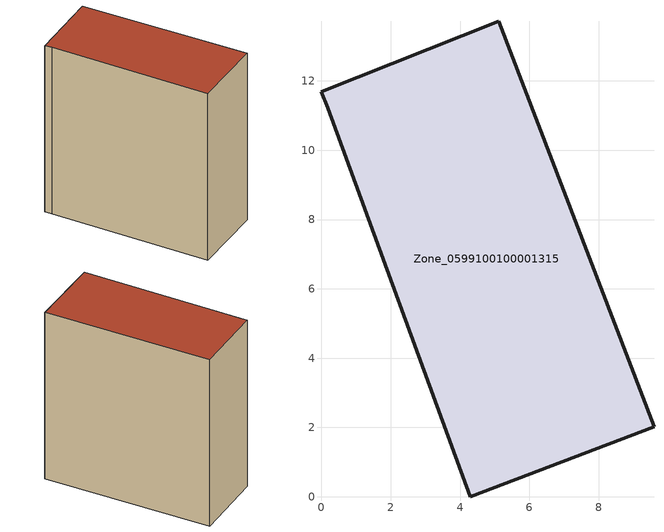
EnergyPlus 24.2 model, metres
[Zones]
Zone_0599100100001315
 floor ground (C_G): 4.3,0 0.19,11.22 0,11.69 5.11,13.72 9.6,2.02 z0
 wall outside (C_F): 0.19,11.22 4.3,0 9.6,2.02 5.11,13.72 0,11.69 0.19,11.22 z0:13.31
 roof outside (C_R): 9.6,2.02 5.11,13.72 0,11.69 0.19,11.22 4.3,0 z13.31
[BUILDING]
Pand.0599100100001315: North Axis=0; Terrain=City; Loads Convergence Tolerance Value=0.04; Temperature Convergence Tolerance Value=0.4; Solar Distribution=FullExterior; Maximum Number of Warmup Days=25; Minimum Number of Warmup Days=1
[Site:Location]
Rotterdam.The.Hague.AP_ZH_NLD Design_Conditions: Latitude=51.96; Longitude=4.45; Time Zone=1; Elevation=-4.5
[SITE:GROUNDTEMPERATURE:BUILDINGSURFACE]
18, 18, 18, 18, 18, 18, 18, 18, 18, 18, 18, 18
[MATERIAL] Thermal Absorptance=0.9; Solar Absorptance=0.7; Visible Absorptance=0.7
Name | Roughness | Thickness | Conductivity | Density | Specific Heat
G.TI.1946 | MediumSmooth | 0.15 | 1 | 540 | 1210
F.TI.1946 | Rough | 0.3 | 0.857143 | 1920 | 840
R.TI.1946 | MediumRough | 0.2 | 0.1 | 1500 | 1000
[CONSTRUCTION]
C_G: G.TI.1946
C_F: F.TI.1946
C_R: R.TI.1946
[ZONE]
Zone_0599100100001315: Type=1; Multiplier=1; Ceiling Height=Autocalculate; Volume=Autocalculate; Floor Area=autocalculate; Part of Total Floor Area=Yes
[ZONEINFILTRATION:DESIGNFLOWRATE]
Infil_Zone_0599100100001315: Zone or ZoneList or Space or SpaceList=Zone_0599100100001315; Schedule=AlwaysOn; Design Flow Rate Calculation Method=Flow/Area; Flow Rate per Floor Area=0.003; Constant Term Coefficient=1; Temperature Term Coefficient=0; Velocity Term Coefficient=0; Velocity Squared Term Coefficient=0
[HVACTEMPLATE:ZONE:IDEALLOADSAIRSYSTEM]
Zone_0599100100001315: Maximum Heating Supply Air Temperature=50; Minimum Cooling Supply Air Temperature=13; Maximum Heating Supply Air Humidity Ratio=0.0156; Minimum Cooling Supply Air Humidity Ratio=0.0077; Heating Limit=NoLimit; Cooling Limit=NoLimit; Dehumidification Control Type=ConstantSensibleHeatRatio; Cooling Sensible Heat Ratio=0.7; Dehumidification Setpoint=60; Humidification Control Type=None; Humidification Setpoint=30; Outdoor Air Method=None; Outdoor Air Flow Rate per Person=0.00944; Outdoor Air Flow Rate per Zone Floor Area=0; Outdoor Air Flow Rate per Zone=0; Demand Controlled Ventilation Type=None; Outdoor Air Economizer Type=NoEconomizer; Heat Recovery Type=None; Sensible Heat Recovery Effectiveness=0.7; Latent Heat Recovery Effectiveness=0.65
[ZONECONTROL:THERMOSTAT]
ThermostatControl_Zone_0599100100001315: Zone or ZoneList=Zone_0599100100001315; Control Type Schedule=DualSetpointControlType; Control 1=Thermostat_Zone_0599100100001315; Temperature Difference Between Cutout And Setpoint=0
[THERMOSTATSETPOINT:DUALSETPOINT]
Thermostat_Zone_0599100100001315: Heating Setpoint Temperature Schedule=HeatingSetpoint_Zone_0599100100001315; Cooling Setpoint Temperature Schedule=CoolingSetpoint_Zone_0599100100001315
[SCHEDULE:COMPACT]
HeatingSetpoint_Zone_0599100100001315: Through: 12/31, For: AllDays, Until: 24:00, 21
CoolingSetpoint_Zone_0599100100001315: Through: 12/31, For: AllDays, Until: 24:00, 24
DualSetpointControlType: Through: 12/31, For: AllDays, Until: 24:00, 4
AlwaysOn: Through: 12/31, For: AllDays, Until: 24:00, 1
